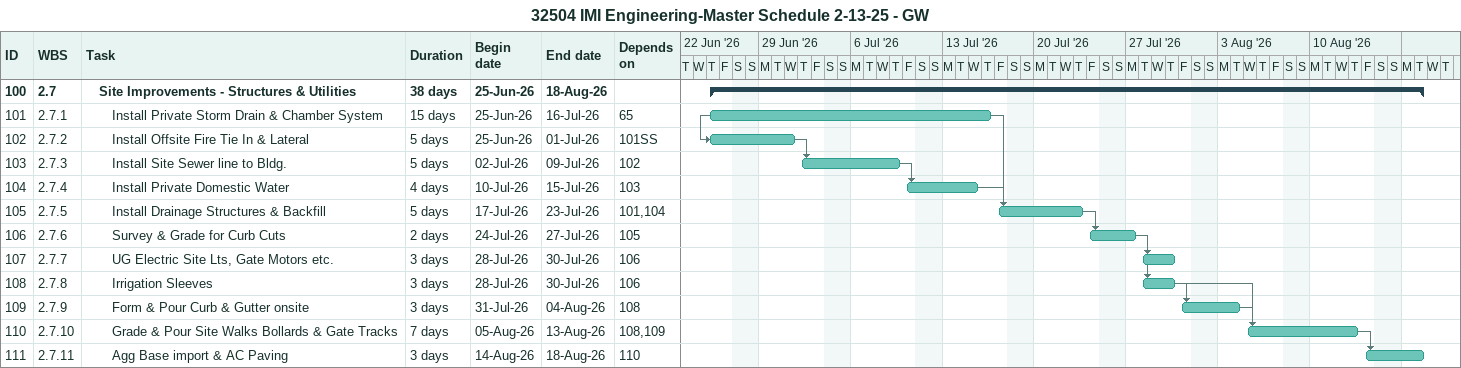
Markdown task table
32504 IMI Engineering-Master Schedule 2-13-25 - GW

| ID | WBS | Task | Duration | Start | Finish | Predecessors |
|---|---|---|---|---|---|---|
| 100 | 2.7 | **Site Improvements - Structures & Utilities** | 38d | 2026-06-25 | 2026-08-18 |  |
| 101 | 2.7.1 | Install Private Storm Drain & Chamber System | 15d | 2026-06-25 | 2026-07-16 | 65 |
| 102 | 2.7.2 | Install Offsite Fire Tie In & Lateral | 5d | 2026-06-25 | 2026-07-01 | 101SS |
| 103 | 2.7.3 | Install Site Sewer line to Bldg. | 5d | 2026-07-02 | 2026-07-09 | 102 |
| 104 | 2.7.4 | Install Private Domestic Water | 4d | 2026-07-10 | 2026-07-15 | 103 |
| 105 | 2.7.5 | Install Drainage Structures & Backfill | 5d | 2026-07-17 | 2026-07-23 | 101, 104 |
| 106 | 2.7.6 | Survey & Grade for Curb Cuts | 2d | 2026-07-24 | 2026-07-27 | 105 |
| 107 | 2.7.7 | UG Electric Site Lts, Gate Motors etc. | 3d | 2026-07-28 | 2026-07-30 | 106 |
| 108 | 2.7.8 | Irrigation Sleeves | 3d | 2026-07-28 | 2026-07-30 | 106 |
| 109 | 2.7.9 | Form & Pour Curb & Gutter onsite | 3d | 2026-07-31 | 2026-08-04 | 108 |
| 110 | 2.7.10 | Grade & Pour Site Walks Bollards & Gate Tracks | 7d | 2026-08-05 | 2026-08-13 | 108, 109 |
| 111 | 2.7.11 | Agg Base import & AC Paving | 3d | 2026-08-14 | 2026-08-18 | 110 |
